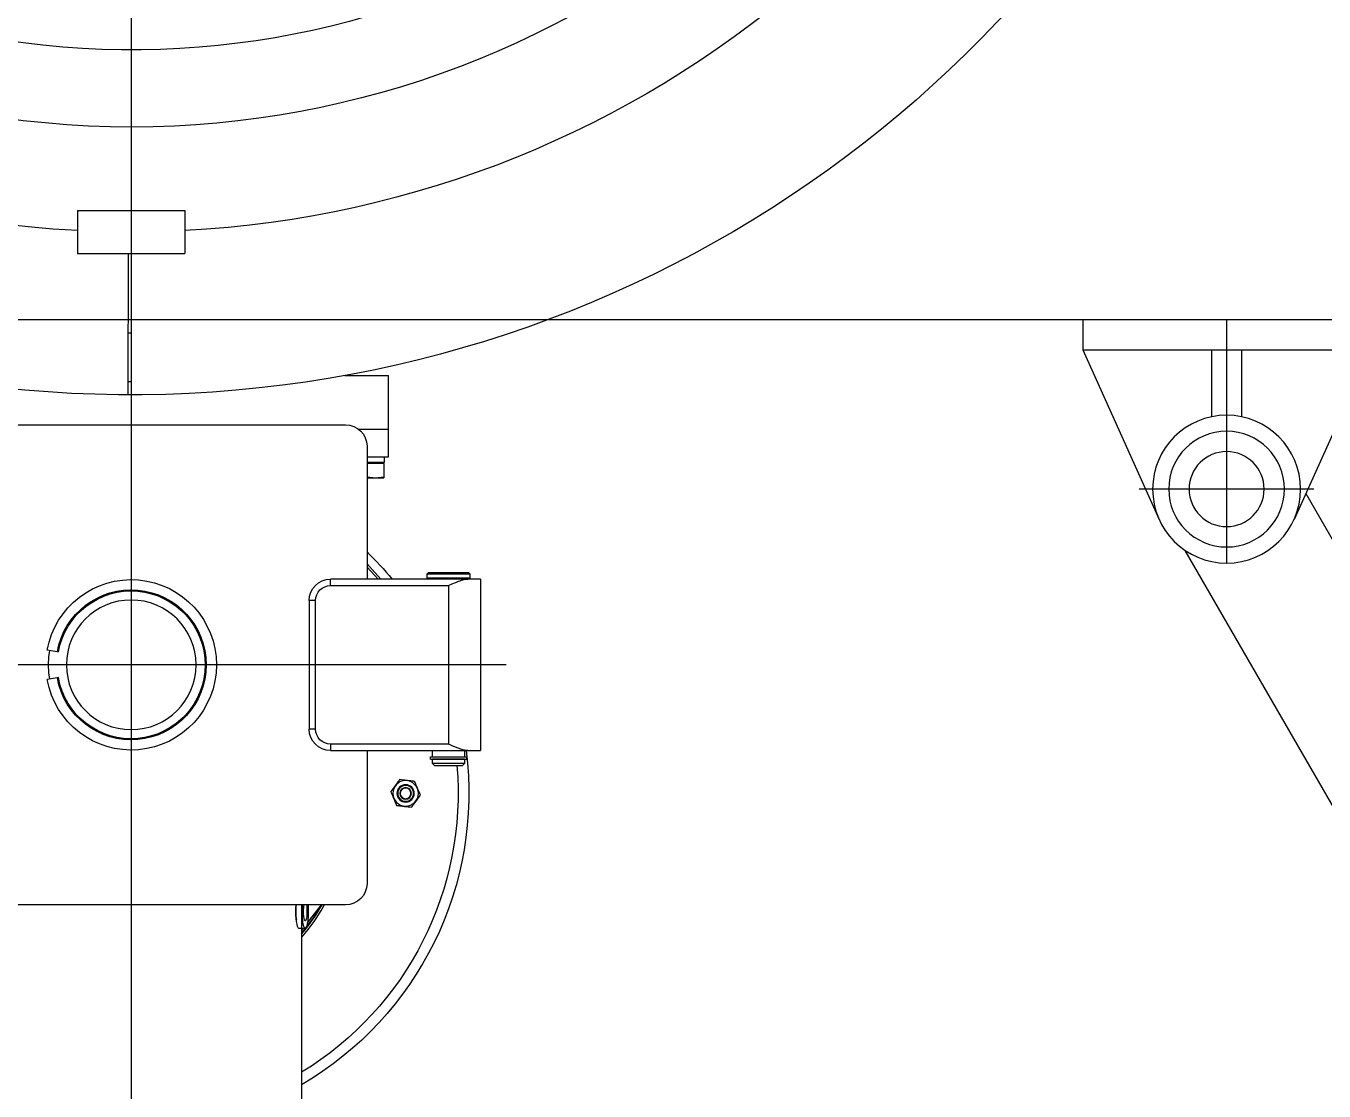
# Model space of a CAD drawing. Header units: millimetres. Extents: x -62354 to 129108, y -71259 to 35407.
# Drawn here: x -25945 to -25339, y 18709 to 19206 of the extents above; entities that cross this region are included whole.
import ezdxf

# ---------------------------------------------------------------- set-up
doc = ezdxf.new("R2010")
doc.units = ezdxf.units.MM
doc.header["$MEASUREMENT"] = 0
doc.layers.add('1st FL Layout xrf$0$CR-Machine', color=7, linetype='Continuous', transparency=0.5)

# ---------------------------------------------------------------- blocks, each defined once
blk = doc.blocks.new('1st FL Layout xrf$0$kjdfhkjhwiuer2343434243')
for p, q in [((-2024, 1867.12), (-2103.17, 1831.46)), ((-2024, 1732.88), (-2024, 1867.12)), ((-2024, 1807), (-2055.22, 1807)), ((-2024, 1793), (-2055.22, 1793)), ((-2024, 1732.88), (-2103.17, 1768.54)), ((-2010, 1732.88), (-2024, 1732.88)), ((-2131, 1452), (-2211, 1452)), ((-2211, 1382), (-2211, 1452)), ((-2131, 1452), (-2131, 1382)), ((-2217, 1444.5), (-2218, 1443.5)), ((-2218, 1430.5), (-2218, 1443.5)), ((-2215.1, 1444.5), (-2217, 1444.5)), ((-2217, 1444.5), (-2217, 1429.5)), ((-2215.1, 1444.5), (-2215.1, 1429.5)), ((-2215, 1444.15), (-2215.1, 1444.15)), ((-2214, 1445.4), (-2215, 1445.4)), ((-2215, 1428.6), (-2215, 1445.4)), ((-2214, 1428.6), (-2214, 1445.4)), ((-2211, 1444.5), (-2214, 1444.5)), ((-2130.5, 1447), (-2131, 1446.5)), ((-2128.5, 1447), (-2130.5, 1447)), ((-2130.5, 1447), (-2130.5, 1427)), ((-2128, 1446.5), (-2128.5, 1447)), ((-2128.5, 1427), (-2128.5, 1447)), ((-2128, 1446.5), (-2128, 1427.5)), ((-2134, 1437), (-2208, 1437)), ((-2208, 1437), (-2208, 1382)), ((-2134, 1382), (-2134, 1437)), ((-2218, 1430.5), (-2217, 1429.5)), ((-2217, 1429.5), (-2215.1, 1429.5)), ((-2215.1, 1429.85), (-2215, 1429.85)), ((-2214, 1429.5), (-2211, 1429.5)), ((-2215, 1428.6), (-2214, 1428.6)), ((-2131, 1427.5), (-2130.5, 1427)), ((-2130.5, 1427), (-2128.5, 1427)), ((-2128.5, 1427), (-2128, 1427.5)), ((-2083.68, 1402.93), (-2083.24, 1406.87)), ((-2083.68, 1399), (-2083.68, 1406.87)), ((-2077.1, 1406.87), (-2083.24, 1406.87)), ((-2076.6, 1406.32), (-2077.1, 1406.87)), ((-2077.1, 1406.87), (-2077.1, 1399)), ((-2074, 1407.05), (-2076.6, 1407.05)), ((-2076.6, 1407.05), (-2076.6, 1399)), ((-2074, 1399), (-2074, 1409)), ((-2074, 1409), (-2036, 1409)), ((-2061, 1395), (-2061, 1409)), ((-2036, 1388.63), (-2036, 1409)), ((-2211, 1399), (-2273, 1399)), ((-2069, 1399), (-2131, 1399)), ((-2083.24, 1399), (-2083.68, 1402.93)), ((-2283, 1389), (-2283, 1189)), ((-2059, 1189), (-2059, 1389)), ((-2208, 1382), (-2211, 1382)), ((-2134, 1382), (-2131, 1382)), ((-2291.41, 1371.24), (-2283, 1377.74)), ((-2201, 1375), (-2141, 1375)), ((-2201, 1375), (-2201, 1372)), ((-2141, 1375), (-2141, 1372)), ((-2294.97, 1368.5), (-2294, 1369.25)), ((-2294, 1370.21), (-2294, 1367.25)), ((-2141, 1372), (-2201, 1372)), ((-2283, 1368.5), (-2603, 1368.5)), ((-1959, 1314), (-1979, 1314)), ((-1979, 1264), (-1979, 1314)), ((-1959, 1264), (-1959, 1314)), ((-1979, 1289), (-2044.73, 1289)), ((-1979, 1287.57), (-2044.73, 1287.38)), ((-2039, 1289), (-2039, 1287.4)), ((-2016, 1287.47), (-2016, 1289)), ((-1959, 1264), (-1979, 1264))]:
    blk.add_line(p, q)
at = {"color": 253}
for p, q in [((-2089, 1840.74), (-2089, 1759.27)), ((-2010, 1800), (-2123.5, 1800)), ((-2171, 1463.97), (-2171, 1136.18)), ((-914.02, 1289), (-2617.93, 1289))]:
    blk.add_line(p, q, dxfattribs=at)
for points in [[(-1689, 2150), (-2010, 2150), (-2010, 0), (0, 0), (0, 2150), (-1289, 2150)], [(-2090.99, 1836.94), (-2245.15, 1925.95), (-2276.15, 1872.25), (-2117.61, 1780.72)], [(-2123.94, 1399), (-2126.46, 1401.4), (-2131, 1405.46)], [(-2125.38, 1399), (-2129.14, 1402.49), (-2131, 1404.14)], [(-2296.43, 1368.5), (-2288.87, 1374.21), (-2283, 1377.78)], [(-2283, 1371.51), (-2283.45, 1371.54), (-2285.14, 1371.61), (-2286.87, 1371.61), (-2288.55, 1371.54), (-2290.12, 1371.41), (-2291.5, 1371.23), (-2292.62, 1371), (-2293.43, 1370.73), (-2293.89, 1370.43), (-2293.99, 1370.13), (-2293.71, 1369.83), (-2293.07, 1369.54), (-2292.1, 1369.29), (-2290.84, 1369.08), (-2289.36, 1368.92), (-2287.72, 1368.83), (-2286, 1368.79)], [(-2283, 1370.8), (-2283.57, 1370.87), (-2284.73, 1370.97), (-2286, 1371), (-2287.27, 1370.97), (-2288.43, 1370.87), (-2289.4, 1370.73), (-2290.09, 1370.53), (-2290.45, 1370.32), (-2290.45, 1370.09), (-2290.09, 1369.88), (-2289.4, 1369.68), (-2288.43, 1369.54), (-2287.27, 1369.44), (-2286, 1369.41)], [(-2286, 1368.79), (-2284.28, 1368.83), (-2283, 1368.9)], [(-2294, 1367.25), (-2293.99, 1367.18), (-2293.71, 1366.87), (-2293.07, 1366.59), (-2292.1, 1366.34), (-2290.84, 1366.13), (-2289.36, 1365.97), (-2287.72, 1365.87), (-2286, 1365.84)], [(-2286, 1365.84), (-2284.28, 1365.87), (-2283, 1365.94)], [(-2176.99, 1255.02), (-2177.08, 1254.53), (-2177.9, 1249.85)], [(-2165.01, 1255.02), (-2164.92, 1254.53), (-2164.1, 1249.85)], [(-2164.27, 1250.84), (-2167.32, 1250.43), (-2171, 1250.25), (-2174.68, 1250.43), (-2177.73, 1250.84)]]:
    blk.add_lwpolyline(points)
for centre, radius in [((-2089, 1800), 34.5), ((-2089, 1800), 17.5), ((-2231, 1417), 5.96), ((-2231, 1417), 4.06), ((-2231, 1417), 3.69), ((-2231, 1417), 2.7), ((-2231, 1417), 2.5), ((-2171, 1289), 30.25)]:
    blk.add_circle(centre, radius)
blk.add_circle((-2089, 1800), 27, dxfattribs=at)
for centre, radius, start, end in [((-1489, 1289), 556, 108.99827, 249.95597), ((-1489, 1289), 431, 103.41594, 76.58404), ((-1489, 1289), 395, 104.66485, 75.33511), ((-2231, 1289), 157.5, 82.70465, 149.68445), ((-2231, 1289), 152.5, 85.10983, 148.57974), ((-2231, 1289), 157.5, 44.29979, 50.5859), ((-2273, 1389), 10, 90, 180), ((-2069, 1389), 10, 0, 90), ((-2201, 1382), 10, 180, 270), ((-2201, 1382), 7, 180, 270), ((-2141, 1382), 7, 270, 0), ((-2141, 1382), 10, 270, 0), ((-2231, 1289), 104, 120, 130.14431), ((-2231, 1289), 103, 120.32169, 129.48017), ((-2285.81, 1388.99), 19.58, 269.45462, 278.25937), ((-2171, 1289), 39.75, 280, 260), ((-2171, 1289), 35, 280, 260), ((-2171, 1289), 34.5, 280, 260)]:
    blk.add_arc(centre, radius, start, end)
for start, end in [(102.0247, 177.01449), (182.98551, 77.9753)]:
    blk.add_arc((-1489, 1289), 480, start, end, dxfattribs=at)
for points, knots in [([(-2211, 1446), (-2210.96, 1445.52), (-2210.89, 1444.5), (-2210.41, 1442.82), (-2209.49, 1440.32), (-2208.61, 1438.35), (-2208, 1437.01), (-2208, 1437)], [0, 0, 0, 0, 1.633812, 3.507429, 5.38446, 9.518637, 9.541647, 9.541647, 9.541647, 9.541647]), ([(-2134, 1437), (-2134, 1437.01), (-2133.59, 1437.92), (-2132.77, 1439.74), (-2131.73, 1442.37), (-2131.09, 1444.48), (-2131.02, 1445.62), (-2131, 1446)], [0, 0, 0, 0, 0.023006, 2.814123, 5.600996, 8.241221, 9.542189, 9.542189, 9.542189, 9.542189]), ([(-2237.43, 1419.77), (-2236.94, 1420.13), (-2235.96, 1420.86), (-2234.05, 1422.29), (-2232.68, 1423.31), (-2231.82, 1423.95)], [0, 0, 0, 0, 1.854046, 3.748335, 6.999999, 6.999999, 6.999999, 6.999999]), ([(-2231.82, 1423.95), (-2231.58, 1423.85), (-2230.27, 1423.29), (-2228.06, 1422.33), (-2226.19, 1421.53), (-2225.39, 1421.19)], [0, 0, 0, 0, 0.809619, 4.362909, 7.000074, 7.000074, 7.000074, 7.000074]), ([(-2236.61, 1412.81), (-2236.68, 1413.42), (-2236.83, 1414.64), (-2237.1, 1417), (-2237.3, 1418.7), (-2237.43, 1419.77)], [0, 0, 0, 0, 1.854033, 3.748274, 7.00001, 7.00001, 7.00001, 7.00001]), ([(-2225.39, 1421.19), (-2225.32, 1420.58), (-2225.17, 1419.36), (-2224.9, 1417), (-2224.7, 1415.3), (-2224.57, 1414.23)], [0, 0, 0, 0, 1.854033, 3.74826, 6.999995, 6.999995, 6.999995, 6.999995]), ([(-2230.18, 1410.05), (-2230.98, 1410.39), (-2232.85, 1411.2), (-2235.07, 1412.15), (-2236.37, 1412.71), (-2236.61, 1412.81)], [0, 0, 0, 0, 2.637057, 6.190345, 6.999964, 6.999964, 6.999964, 6.999964]), ([(-2224.57, 1414.23), (-2225.06, 1413.87), (-2226.04, 1413.14), (-2227.95, 1411.71), (-2229.32, 1410.69), (-2230.18, 1410.05)], [0, 0, 0, 0, 1.854047, 3.748242, 6.999999, 6.999999, 6.999999, 6.999999]), ([(-2083.24, 1406.87), (-2083.24, 1406.87), (-2083.52, 1406.87), (-2083.6, 1406.87), (-2083.68, 1406.87)], [0, 0, 0, 0, 0.0119516, 0.4428029, 0.4428029, 0.4428029, 0.4428029]), ([(-2283, 1365.91), (-2283.48, 1365.85), (-2284.66, 1365.71), (-2286.8, 1365.7), (-2288.76, 1365.82), (-2289.68, 1366), (-2289.98, 1366.06)], [0, 0, 0, 0, 1.487661, 3.709535, 5.925189, 7.012264, 7.012264, 7.012264, 7.012264])]:
    blk.add_open_spline(points, degree=3, knots=knots)
blk = doc.blocks.new('1st FL Layout xrf')
at = {"layer": '1st FL Layout xrf$0$CR-Machine', "xscale": -1, "rotation": 270}
blk.add_blockref('1st FL Layout xrf$0$kjdfhkjhwiuer2343434243', (-27184.86, 21078.49), dxfattribs=at)

msp = doc.modelspace()

# ---------------------------------------------------------------- block references
msp.add_blockref('1st FL Layout xrf', (0, 0))

doc.saveas('drawing.dxf')
